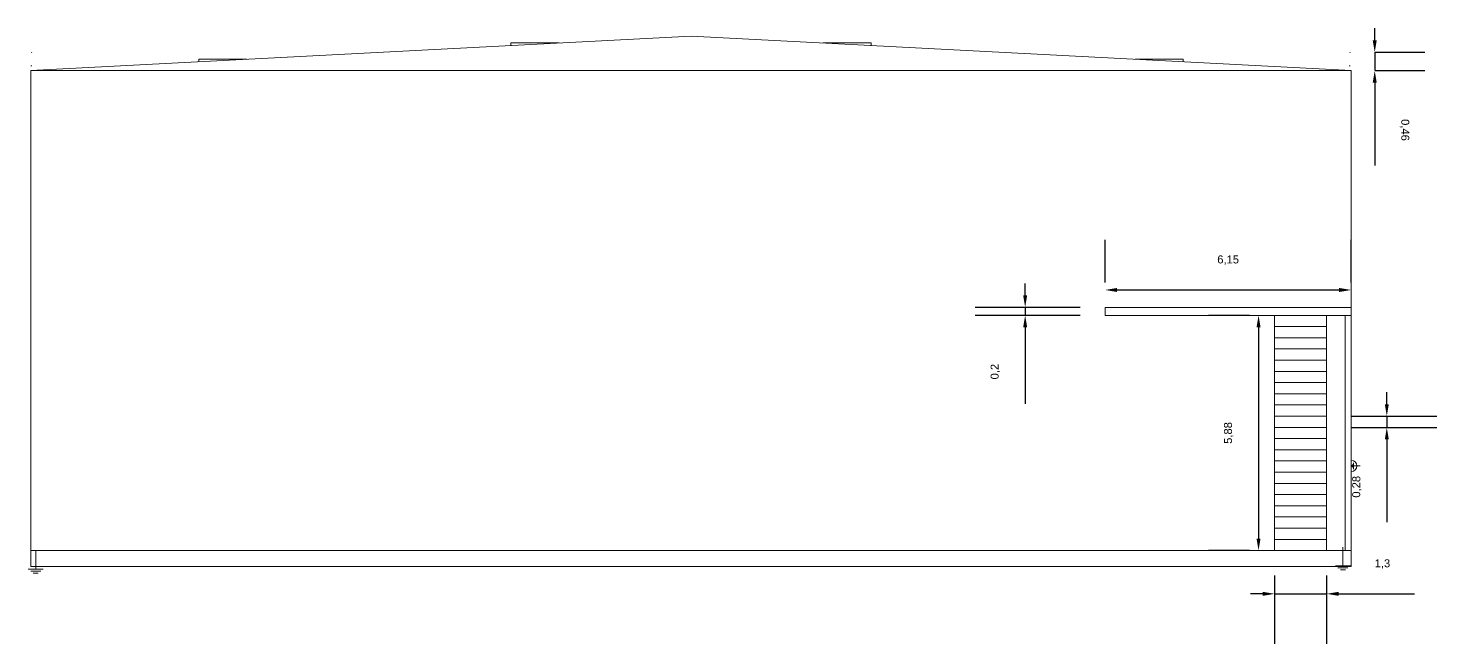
# Model space of a CAD drawing. Header units: millimetres. Extents: x -461 to 1315, y -154 to 152.
# Drawn here: x 1186.32 to 1221.53, y 23.19 to 38.59 of the extents above; entities that cross this region are included whole.
import ezdxf

# ---------------------------------------------------------------- set-up
doc = ezdxf.new("R2010")
doc.units = ezdxf.units.MM
doc.layers.get('0').update_dxf_attribs({"lineweight": 13})
for name, color, linetype, lineweight in [('A-AREA', 7, 'Continuous', 5), ('A-ROOF', 200, 'Continuous', 13), ('E-AUXL', 72, 'Continuous', 13), ('E-GRND', 5, 'Continuous', 13), ('E-LTNG', 40, 'Continuous', 13), ('S-FNDN', 143, 'Continuous', 13), ('S-PLAT', 7, 'Continuous', 13), ('S-STRS', 4, 'Continuous', 13)]:
    doc.layers.add(name, color=color, linetype=linetype, lineweight=lineweight)
doc.styles.get("Standard").update_dxf_attribs({"font": 'arial.ttf'})
doc.dimstyles.new('Partes pequeñas', dxfattribs={"dimtxt": 0.2, "dimasz": 0.3, "dimexe": 1.25, "dimexo": 0.625, "dimtad": 1, "dimtxsty": 'Standard', "dimcen": 2.5, "dimclrd": 1, "dimadec": 0, "dimazin": 0, "dimtfac": 1, "dimtmove": 0, "dimatfit": 3, "dimfxl": 1, "dimarcsym": 0})

# ---------------------------------------------------------------- blocks, each defined once
blk = doc.blocks.new('*D132')
at = {"layer": 'A-AREA', "color": 0, "lineweight": -2, "transparency": 16777216}
for p, q in [((1213.239, 32.23), (1213.239, 33.29)), ((1219.389, 32.23), (1219.389, 33.29))]:
    blk.add_line(p, q, dxfattribs=at)
at = {"layer": 'A-AREA', "color": 1, "lineweight": -2, "transparency": 16777216}
blk.add_line((1213.539, 32.04), (1219.089, 32.04), dxfattribs=at)
at = {"layer": 'A-AREA', "color": 1, "transparency": 16777216}
for points in [[(1213.539, 32.09), (1213.539, 31.99), (1213.239, 32.04)], [(1219.089, 32.09), (1219.089, 31.99), (1219.389, 32.04)]]:
    blk.add_solid(points, dxfattribs=at)
at = {"layer": 'Defpoints', "color": 0, "transparency": 16777216}
for p in [(1219.389, 32.04), (1213.239, 31.605), (1219.389, 31.605)]:
    blk.add_point(p, dxfattribs=at)
at = {"layer": 'A-AREA', "color": 0, "transparency": 16777216, "insert": (1216.314, 32.785), "char_height": 0.2, "attachment_point": 5}
blk.add_mtext('6,15', dxfattribs=at)
blk = doc.blocks.new('*D133')
at = {"layer": 'A-AREA', "color": 0, "lineweight": -2, "transparency": 16777216}
for p, q in [((1216.849, 31.405), (1215.824, 31.405)), ((1216.849, 25.525), (1215.824, 25.525))]:
    blk.add_line(p, q, dxfattribs=at)
at = {"layer": 'A-AREA', "color": 1, "lineweight": -2, "transparency": 16777216}
blk.add_line((1217.074, 31.105), (1217.074, 25.825), dxfattribs=at)
at = {"layer": 'A-AREA', "color": 1, "transparency": 16777216}
for points in [[(1217.024, 31.105), (1217.124, 31.105), (1217.074, 31.405)], [(1217.024, 25.825), (1217.124, 25.825), (1217.074, 25.525)]]:
    blk.add_solid(points, dxfattribs=at)
at = {"layer": 'Defpoints', "color": 0, "transparency": 16777216}
for p in [(1217.474, 31.405), (1217.074, 25.525), (1217.474, 25.525)]:
    blk.add_point(p, dxfattribs=at)
at = {"layer": 'A-AREA', "color": 0, "transparency": 16777216, "insert": (1216.329, 28.465), "char_height": 0.2, "attachment_point": 5, "rotation": 90}
blk.add_mtext('5,88', dxfattribs=at)
blk = doc.blocks.new('*D134')
at = {"layer": 'A-AREA', "color": 0, "lineweight": -2, "transparency": 16777216}
for p, q in [((1217.474, 24.9), (1217.474, 23.194)), ((1218.774, 24.9), (1218.774, 23.194))]:
    blk.add_line(p, q, dxfattribs=at)
at = {"layer": 'A-AREA', "color": 1, "lineweight": -2, "transparency": 16777216}
for p, q in [((1217.174, 24.444), (1216.874, 24.444)), ((1217.474, 24.444), (1218.774, 24.444)), ((1219.074, 24.444), (1220.969, 24.444))]:
    blk.add_line(p, q, dxfattribs=at)
at = {"layer": 'A-AREA', "color": 1, "transparency": 16777216}
for points in [[(1217.174, 24.494), (1217.174, 24.394), (1217.474, 24.444)], [(1219.074, 24.494), (1219.074, 24.394), (1218.774, 24.444)]]:
    blk.add_solid(points, dxfattribs=at)
at = {"layer": 'Defpoints', "color": 0, "transparency": 16777216}
for p in [(1217.474, 25.525), (1218.774, 25.525), (1218.774, 24.444)]:
    blk.add_point(p, dxfattribs=at)
at = {"layer": 'A-AREA', "color": 0, "transparency": 16777216, "insert": (1220.171, 25.189), "char_height": 0.2, "attachment_point": 5}
blk.add_mtext('1,3', dxfattribs=at)
blk = doc.blocks.new('*D135')
at = {"layer": 'A-AREA', "color": 1, "lineweight": -2, "transparency": 16777216}
for p, q in [((1220.28, 29.185), (1220.28, 29.485)), ((1220.28, 28.885), (1220.28, 28.605)), ((1220.28, 28.305), (1220.28, 26.235))]:
    blk.add_line(p, q, dxfattribs=at)
at = {"layer": 'A-AREA', "color": 0, "lineweight": -2, "transparency": 16777216}
for p, q in [((1219.399, 28.885), (1221.53, 28.885)), ((1219.399, 28.605), (1221.53, 28.605))]:
    blk.add_line(p, q, dxfattribs=at)
at = {"layer": 'A-AREA', "color": 1, "transparency": 16777216}
for points in [[(1220.23, 29.185), (1220.33, 29.185), (1220.28, 28.885)], [(1220.23, 28.305), (1220.33, 28.305), (1220.28, 28.605)]]:
    blk.add_solid(points, dxfattribs=at)
at = {"layer": 'Defpoints', "color": 0, "transparency": 16777216}
for p in [(1218.774, 28.885), (1218.774, 28.605), (1220.28, 28.605)]:
    blk.add_point(p, dxfattribs=at)
at = {"layer": 'A-AREA', "color": 0, "transparency": 16777216, "insert": (1219.535, 27.12), "char_height": 0.2, "attachment_point": 5, "rotation": 90}
blk.add_mtext('0,28', dxfattribs=at)
blk = doc.blocks.new('*D136')
at = {"layer": 'A-AREA', "color": 1, "lineweight": -2, "transparency": 16777216}
for p, q in [((1211.241, 31.905), (1211.241, 32.205)), ((1211.241, 31.605), (1211.241, 31.405)), ((1211.241, 31.105), (1211.241, 29.192))]:
    blk.add_line(p, q, dxfattribs=at)
at = {"layer": 'A-AREA', "color": 0, "lineweight": -2, "transparency": 16777216}
for p, q in [((1212.614, 31.605), (1209.991, 31.605)), ((1212.614, 31.405), (1209.991, 31.405))]:
    blk.add_line(p, q, dxfattribs=at)
at = {"layer": 'A-AREA', "color": 1, "transparency": 16777216}
for points in [[(1211.191, 31.905), (1211.291, 31.905), (1211.241, 31.605)], [(1211.191, 31.105), (1211.291, 31.105), (1211.241, 31.405)]]:
    blk.add_solid(points, dxfattribs=at)
at = {"layer": 'Defpoints', "color": 0, "transparency": 16777216}
for p in [(1211.241, 31.405), (1213.239, 31.605), (1213.239, 31.405)]:
    blk.add_point(p, dxfattribs=at)
at = {"layer": 'A-AREA', "color": 0, "transparency": 16777216, "insert": (1210.496, 29.999), "char_height": 0.2, "attachment_point": 5, "rotation": 90}
blk.add_mtext('0,2', dxfattribs=at)
blk = doc.blocks.new('*D137')
at = {"layer": 'A-AREA', "color": 1, "lineweight": -2, "transparency": 16777216}
for p, q in [((1219.978, 38.285), (1219.978, 38.585)), ((1219.978, 37.985), (1219.978, 37.525)), ((1219.978, 37.225), (1219.978, 35.155))]:
    blk.add_line(p, q, dxfattribs=at)
at = {"layer": 'A-AREA', "color": 0, "lineweight": -2, "transparency": 16777216}
for p, q in [((1219.99, 37.985), (1221.228, 37.985)), ((1219.99, 37.525), (1221.228, 37.525))]:
    blk.add_line(p, q, dxfattribs=at)
at = {"layer": 'A-AREA', "color": 1, "transparency": 16777216}
for points in [[(1220.028, 38.285), (1219.928, 38.285), (1219.978, 37.985)], [(1220.028, 37.225), (1219.928, 37.225), (1219.978, 37.525)]]:
    blk.add_solid(points, dxfattribs=at)
at = {"layer": 'Defpoints', "color": 0, "transparency": 16777216}
for p in [(1219.365, 37.985), (1219.365, 37.525), (1219.978, 37.525)]:
    blk.add_point(p, dxfattribs=at)
at = {"layer": 'A-AREA', "color": 0, "transparency": 16777216, "insert": (1220.723, 36.04), "char_height": 0.2, "attachment_point": 5, "rotation": 270.0047}
blk.add_mtext('0,46', dxfattribs=at)
blk = doc.blocks.new('*U299')
for p, q in [((0, 0), (0, -54.6)), ((-21.9, -54.6), (21.9, -54.6)), ((-14.6, -60.5), (14.6, -60.5)), ((-7.3, -66.3), (7.3, -66.3))]:
    blk.add_line(p, q)
blk = doc.blocks.new('RETIE - Tierra aislada')
for p, q in [((0, 0), (0, 20)), ((0, 0), (0, -20)), ((0, -20), (-20, -20)), ((0, -24), (-10, -24)), ((0, -28), (-5, -28)), ((0, -20), (20, -20)), ((0, -20), (0, -24)), ((0, -24), (10, -24)), ((0, -24), (0, -28)), ((0, -28), (5, -28))]:
    blk.add_line(p, q)
blk.add_arc((0, -35), 35, 0, 180)

msp = doc.modelspace()

# ---------------------------------------------------------------- linework, layer by layer
at = {"layer": 'A-AREA'}
for p, q in [((1186.389, 25.525, 0.072), (1186.389, 37.525, 0.072)), ((1186.389, 37.525, 0.072), (1219.389, 37.525, 0.072)), ((1219.389, 37.525, 0.072), (1219.389, 25.525, 0.072)), ((1219.389, 25.525, 0.072), (1186.389, 25.525, 0.072))]:
    msp.add_line(p, q, dxfattribs=at)
at = {"layer": 'A-ROOF'}
for p in [(1186.389, 37.525, 0.072), (1219.389, 37.525, 0.072)]:
    msp.add_line(p, (1202.889, 38.389, 0.072), dxfattribs=at)
at = {"layer": 'E-AUXL'}
for p, q in [((1198.389, 38.153, 0.072), (1198.389, 38.216, 0.072)), ((1198.389, 38.216, 0.072), (1199.589, 38.216, 0.072)), ((1207.389, 38.216, 0.072), (1206.189, 38.216, 0.072)), ((1207.389, 38.153, 0.072), (1207.389, 38.216, 0.072)), ((1190.589, 37.745, 0.072), (1190.589, 37.808, 0.072)), ((1190.589, 37.808, 0.072), (1191.789, 37.808, 0.072)), ((1215.189, 37.808, 0.072), (1213.989, 37.808, 0.072)), ((1215.189, 37.745, 0.072), (1215.189, 37.808, 0.072))]:
    msp.add_line(p, q, dxfattribs=at)
at = {"layer": 'E-LTNG'}
for p, q in [((1186.405, 37.965, 0.072), (1186.412, 37.985, 0.072)), ((1219.357, 37.965, 0.072), (1219.364, 37.985, 0.072)), ((1186.389, 37.644, 0.072), (1186.413, 37.644, 0.072)), ((1219.341, 37.644, 0.072), (1219.365, 37.644, 0.072))]:
    msp.add_line(p, q, dxfattribs=at)
for centre in [(1186.413, 37.985, 0.072), (1219.365, 37.985, 0.072)]:
    msp.add_arc(centre, 0.00123, 90, 166.3195, dxfattribs=at)
at = {"layer": 'S-FNDN'}
for p, q in [((1186.389, 25.525, 0.072), (1186.389, 25.125, 0.072)), ((1219.389, 25.525, 0.072), (1219.389, 25.125, 0.072)), ((1186.389, 25.125, 0.072), (1219.389, 25.125, 0.072))]:
    msp.add_line(p, q, dxfattribs=at)
at = {"layer": 'S-PLAT'}
for p, q in [((1213.239, 31.405, 0.072), (1213.239, 31.605, 0.072)), ((1213.239, 31.605, 0.072), (1219.389, 31.605, 0.072)), ((1219.239, 31.405, 0.072), (1213.239, 31.405, 0.072)), ((1219.239, 25.525, 0.072), (1219.239, 31.405, 0.072)), ((1219.239, 31.405, 0.072), (1219.389, 31.405, 0.072)), ((1219.389, 25.525, 0.072), (1219.239, 25.525, 0.072))]:
    msp.add_line(p, q, dxfattribs=at)
at = {"layer": 'S-STRS'}
for p, q in [((1218.774, 31.405, 0.072), (1217.474, 31.405, 0.072)), ((1217.474, 31.405, 0.072), (1217.474, 25.525, 0.072)), ((1218.774, 25.525, 0.072), (1218.774, 31.405, 0.072)), ((1217.474, 31.125, 0.072), (1218.774, 31.125, 0.072)), ((1218.774, 30.845, 0.072), (1217.474, 30.845, 0.072)), ((1217.474, 30.565, 0.072), (1218.774, 30.565, 0.072)), ((1218.774, 30.285, 0.072), (1217.474, 30.285, 0.072)), ((1218.774, 30.565, 0.072), (1218.774, 30.285, 0.072)), ((1217.474, 30.005, 0.072), (1218.774, 30.005, 0.072)), ((1218.774, 29.725, 0.072), (1217.474, 29.725, 0.072)), ((1217.474, 29.445, 0.072), (1218.774, 29.445, 0.072)), ((1218.774, 29.165, 0.072), (1217.474, 29.165, 0.072)), ((1217.474, 28.885, 0.072), (1218.774, 28.885, 0.072)), ((1218.774, 28.605, 0.072), (1217.474, 28.605, 0.072)), ((1217.474, 28.325, 0.072), (1218.774, 28.325, 0.072)), ((1218.774, 28.045, 0.072), (1217.474, 28.045, 0.072)), ((1217.474, 27.765, 0.072), (1218.774, 27.765, 0.072)), ((1218.774, 27.485, 0.072), (1217.474, 27.485, 0.072)), ((1217.474, 27.205, 0.072), (1218.774, 27.205, 0.072)), ((1218.774, 26.925, 0.072), (1217.474, 26.925, 0.072)), ((1217.474, 26.645, 0.072), (1218.774, 26.645, 0.072)), ((1218.774, 26.365, 0.072), (1217.474, 26.365, 0.072)), ((1217.474, 26.085, 0.072), (1218.774, 26.085, 0.072)), ((1218.774, 25.805, 0.072), (1217.474, 25.805, 0.072)), ((1217.474, 25.525, 0.072), (1218.774, 25.525, 0.072))]:
    msp.add_line(p, q, dxfattribs=at)

# ---------------------------------------------------------------- block references
at = {"layer": 'E-GRND', "xscale": 0.004077347847357617, "yscale": 0.004077347847357617, "zscale": 0.004077347847357617, "rotation": 270}
msp.add_blockref('RETIE - Tierra aislada', (1219.532, 27.641, 0.072), dxfattribs=at)
at = {"layer": 'E-GRND', "xscale": 0.008603423977728217, "yscale": 0.008603423977728217, "zscale": 0.008603423977728217}
for p in [(1186.509, 25.531), (1219.184, 25.614)]:
    msp.add_blockref('*U299', p, dxfattribs=at)

# ---------------------------------------------------------------- dimensions: what is measured, and where the dimension line sits
at = {"layer": 'A-AREA'}
dim = msp.add_aligned_dim(p1=(1219.365, 37.985, 0.072), p2=(1219.365, 37.525, 0.072), distance=0.613, dimstyle='Partes pequeñas', dxfattribs=at)
dim.commit()
dim.dimension.update_dxf_attribs({"geometry": '*D137', "text_midpoint": (1220.723, 36.04, 0.072)})
for base, p1, p2, picture, middle in [((1219.389, 32.04, 0.072), (1213.239, 31.605, 0.072), (1219.389, 31.605, 0.072), '*D132', (1216.314, 32.785, 0.072)), ((1218.774, 24.444, 0.072), (1217.474, 25.525, 0.072), (1218.774, 25.525, 0.072), '*D134', (1220.171, 25.189, 0.072))]:
    dim = msp.add_linear_dim(base=base, p1=p1, p2=p2, dimstyle='Partes pequeñas', dxfattribs=at)
    dim.commit()
    dim.dimension.update_dxf_attribs({"geometry": picture, "text_midpoint": middle})
for base, p1, p2, picture, middle in [((1211.241, 31.405, 0.072), (1213.239, 31.605, 0.072), (1213.239, 31.405, 0.072), '*D136', (1210.496, 29.999, 0.072)), ((1217.074, 25.525, 0.072), (1217.474, 31.405, 0.072), (1217.474, 25.525, 0.072), '*D133', (1216.329, 28.465, 0.072)), ((1220.28, 28.605, 0.072), (1218.774, 28.885, 0.072), (1218.774, 28.605, 0.072), '*D135', (1219.535, 27.12, 0.072))]:
    dim = msp.add_linear_dim(base=base, p1=p1, p2=p2, angle=90, dimstyle='Partes pequeñas', dxfattribs=at)
    dim.commit()
    dim.dimension.update_dxf_attribs({"geometry": picture, "text_midpoint": middle})

doc.saveas('drawing.dxf')
